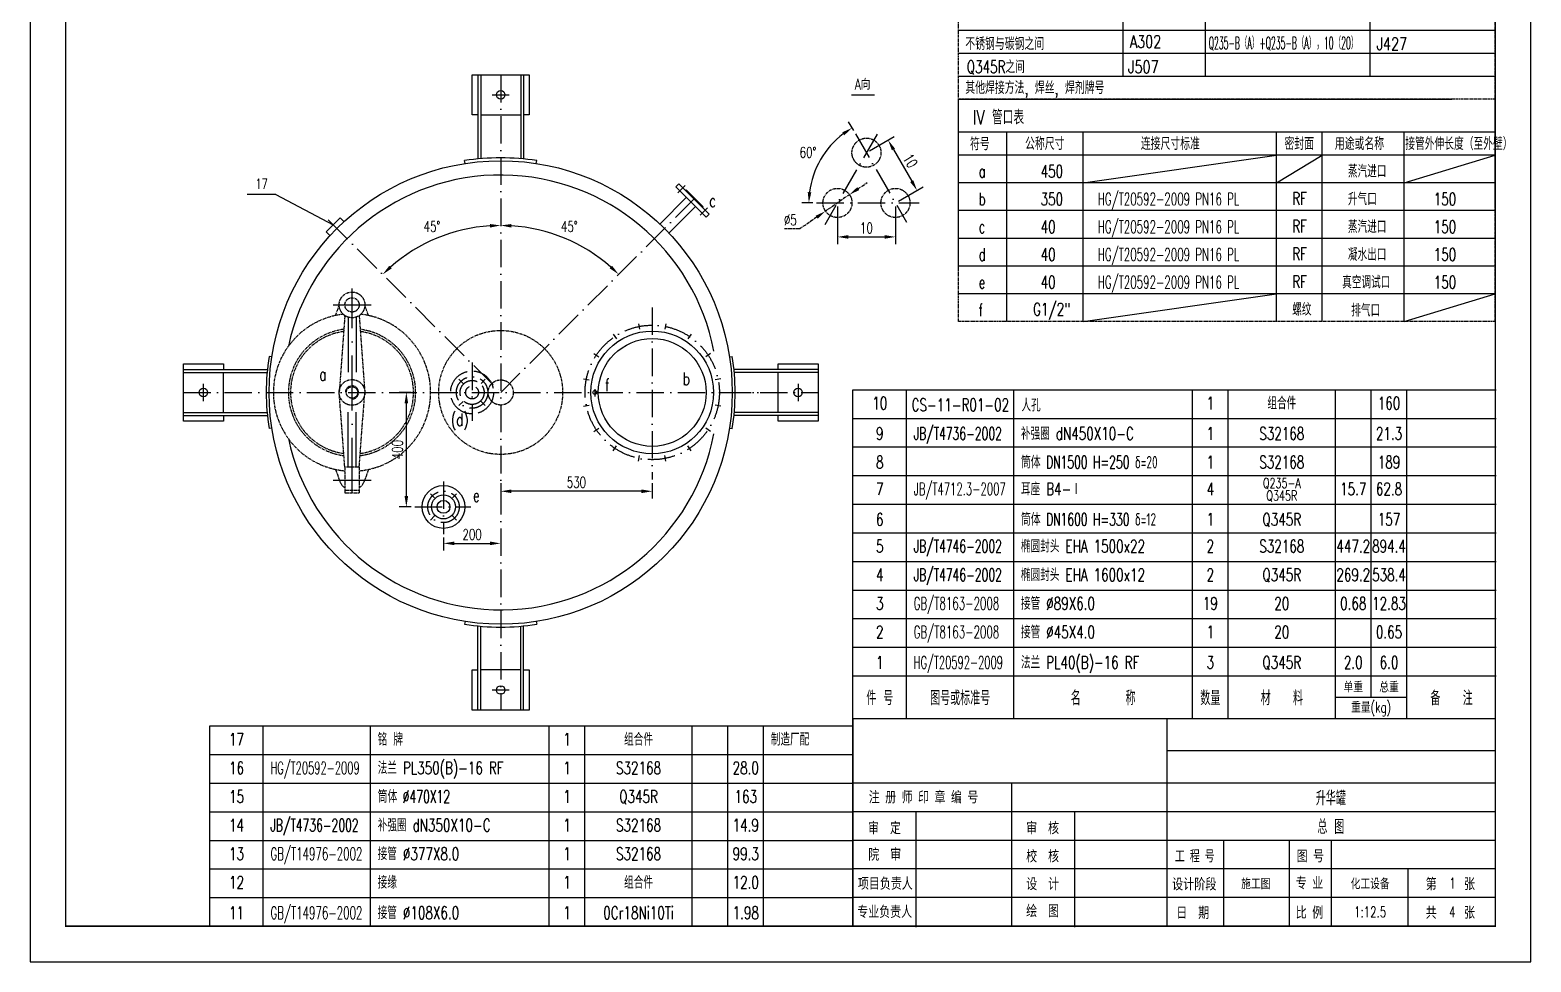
# Model space of a CAD drawing. Extents: x 16951 to 22201, y 5776 to 13201.
# Drawn here: x 16951 to 22201, y 5776 to 9033 of the extents above; entities that cross this region are included whole.
import ezdxf
from ezdxf.enums import TextEntityAlignment as Align

# ---------------------------------------------------------------- set-up
doc = ezdxf.new("R2010")
doc.units = 0
doc.header["$LTSCALE"] = 8
for name, pattern in [('ACAD_ISO02W100', [15, 12, -3]), ('ACAD_ISO10W100', [18, 12, -3, 0, -3]), ('CENTER', [2, 1.25, -0.25, 0.25, -0.25])]:
    doc.linetypes.add(name, pattern=pattern)
for name, color, linetype in [('1', 1, 'Continuous'), ('2', 7, 'CENTER'), ('HGJX', 2, 'CENTER'), ('K1', 4, 'Continuous'), ('sb', 1, 'Continuous'), ('tank', 1, 'Continuous'), ('tankx', 2, 'ACAD_ISO10W100'), ('tanky', 7, 'Continuous')]:
    doc.layers.add(name, color=color, linetype=linetype)
doc.styles.add('hzfs', font='simplex.shx', dxfattribs={"width": 0.7, "bigfont": 'hzfs.shx'})
doc.styles.add('ST', font='', dxfattribs={"width": 0.75})
doc.styles.get('ST').set_extended_font_data('SimSun')
doc.dimstyles.new('PVCAD$0', dxfattribs={"dimscale": 15, "dimtxt": 3, "dimasz": 3, "dimexe": 2, "dimexo": 1, "dimgap": 1, "dimtad": 1, "dimdec": 0, "dimzin": 0, "dimdsep": 46, "dimtxsty": 'hzfs', "dimcen": 2.5, "dimclrd": 4, "dimclre": 4, "dimadec": 0, "dimazin": 0, "dimtfac": 1, "dimtmove": 0, "dimatfit": 0, "dimfxl": 1, "dimarcsym": 0})
doc.dimstyles.new('PVCAD$2', dxfattribs={"dimscale": 15, "dimtxt": 3, "dimasz": 3, "dimexe": 2, "dimexo": 1, "dimgap": 1, "dimtad": 2, "dimtih": 1, "dimdec": 0, "dimzin": 0, "dimdsep": 46, "dimtxsty": 'hzfs', "dimcen": 2.5, "dimclrd": 4, "dimclre": 4, "dimadec": 0, "dimazin": 0, "dimtfac": 1, "dimtmove": 0, "dimatfit": 0, "dimfxl": 1, "dimarcsym": 0})
doc.dimstyles.new('PVCAD$3', dxfattribs={"dimscale": 15, "dimtxt": 3, "dimasz": 3, "dimexe": 2, "dimexo": 1, "dimgap": 1, "dimtad": 1, "dimtoh": 1, "dimdec": 0, "dimzin": 0, "dimdsep": 46, "dimtxsty": 'hzfs', "dimcen": 2.5, "dimclrd": 4, "dimclre": 4, "dimadec": 0, "dimazin": 0, "dimtfac": 1, "dimtmove": 0, "dimatfit": 0, "dimfxl": 1, "dimarcsym": 0})

# ---------------------------------------------------------------- blocks, each defined once
blk = doc.blocks.new('*D192')
at = {"color": 4, "lineweight": -2}
for p, q in [((18396.8, 7259.2), (18396.8, 7214.2)), ((18596.8, 7259.2), (18596.8, 7214.2)), ((18434.3, 7239.2), (18559.3, 7239.2))]:
    blk.add_line(p, q, dxfattribs=at)
at = {"color": 4}
for points in [[(18434.3, 7245.5), (18434.3, 7233), (18396.8, 7239.2)], [(18559.3, 7245.5), (18559.3, 7233), (18596.8, 7239.2)]]:
    blk.add_solid(points, dxfattribs=at)
at = {"layer": 'Defpoints', "color": 0}
for p in [(18396.8, 7271.7), (18596.8, 7271.7), (18596.8, 7239.2)]:
    blk.add_point(p, dxfattribs=at)
at = {"color": 0, "insert": (18496.8, 7270.5), "char_height": 37.5, "attachment_point": 5, "style": 'hzfs'}
blk.add_mtext('200', dxfattribs=at)
blk = doc.blocks.new('*D193')
at = {"color": 4, "lineweight": -2}
for p, q in [((18283.6, 7766.7), (18241.8, 7766.7)), ((18266.8, 7404.2), (18266.8, 7729.2)), ((18283.6, 7366.7), (18241.8, 7366.7))]:
    blk.add_line(p, q, dxfattribs=at)
at = {"color": 4}
for points in [[(18260.6, 7729.2), (18273.1, 7729.2), (18266.8, 7766.7)], [(18260.6, 7404.2), (18273.1, 7404.2), (18266.8, 7366.7)]]:
    blk.add_solid(points, dxfattribs=at)
at = {"layer": 'Defpoints', "color": 0}
for p in [(18266.8, 7766.7), (18296.1, 7766.7), (18296.1, 7366.7)]:
    blk.add_point(p, dxfattribs=at)
at = {"color": 0, "insert": (18235.6, 7566.7), "char_height": 37.5, "attachment_point": 5, "rotation": 90, "style": 'hzfs'}
blk.add_mtext('400', dxfattribs=at)
blk = doc.blocks.new('*D194')
at = {"color": 4, "lineweight": -2}
for p, q in [((18596.8, 7449.7), (18596.8, 7396.3)), ((19089.3, 7421.3), (18634.3, 7421.3)), ((19126.8, 7449.7), (19126.8, 7396.3))]:
    blk.add_line(p, q, dxfattribs=at)
at = {"color": 4}
for points in [[(18634.3, 7427.5), (18634.3, 7415), (18596.8, 7421.3)], [(19089.3, 7427.5), (19089.3, 7415), (19126.8, 7421.3)]]:
    blk.add_solid(points, dxfattribs=at)
at = {"layer": 'Defpoints', "color": 0}
for p in [(18596.8, 7462.2), (19126.8, 7462.2), (18596.8, 7421.3)]:
    blk.add_point(p, dxfattribs=at)
at = {"color": 0, "insert": (18861.8, 7452.5), "char_height": 37.5, "attachment_point": 5, "style": 'hzfs'}
blk.add_mtext('530', dxfattribs=at)
blk = doc.blocks.new('*D195')
at = {"color": 4, "lineweight": -2}
blk.add_arc((18596.8, 7766.7), 583.6, 48.682, 86.318, dxfattribs=at)
at = {"color": 4}
for points in [[(18634.1, 8342.9), (18634.5, 8355.4), (18596.8, 8350.4)], [(18986.4, 8209.6), (18977.9, 8200.5), (19009.5, 8179.4)]]:
    blk.add_solid(points, dxfattribs=at)
at = {"layer": 'Defpoints', "color": 0}
for p in [(18596.8, 8876.7), (19275.6, 8445.5), (18888.6, 8272.2), (18596.8, 7766.7), (18596.8, 6656.7)]:
    blk.add_point(p, dxfattribs=at)
at = {"color": 0, "insert": (18837.1, 8346.7), "char_height": 37.5, "attachment_point": 5, "style": 'hzfs'}
blk.add_mtext('45°', dxfattribs=at)
blk = doc.blocks.new('*D202')
at = {"color": 4, "lineweight": -2}
blk.add_arc((18596.8, 7766.7), 583.6, 93.682, 131.318, dxfattribs=at)
at = {"color": 4}
for points in [[(18559.1, 8355.4), (18559.5, 8342.9), (18596.8, 8350.4)], [(18215.8, 8200.5), (18207.2, 8209.6), (18184.1, 8179.4)]]:
    blk.add_solid(points, dxfattribs=at)
at = {"layer": 'Defpoints', "color": 0}
for p in [(18596.8, 8876.7), (17993.4, 8370.1), (18445.8, 8330.5), (18596.8, 7766.7), (18596.8, 6656.7)]:
    blk.add_point(p, dxfattribs=at)
at = {"color": 0, "insert": (18356.6, 8346.7), "char_height": 37.5, "attachment_point": 5, "style": 'hzfs'}
blk.add_mtext('45°', dxfattribs=at)
blk = doc.blocks.new('*D218')
at = {"layer": '2', "color": 4, "lineweight": -2}
for p, q in [((19816.6, 8457.9), (19732.9, 8400.3)), ((19847.5, 8479.1), (19878.4, 8500.3)), ((19702, 8379.1), (19643.1, 8338.7)), ((19643.1, 8338.7), (19589.4, 8338.7))]:
    blk.add_line(p, q, dxfattribs=at)
at = {"layer": '2', "color": 4}
for points in [[(19844, 8484.3), (19851.1, 8474), (19816.6, 8457.9)], [(19698.4, 8384.3), (19705.5, 8374), (19732.9, 8400.3)]]:
    blk.add_solid(points, dxfattribs=at)
at = {"layer": 'Defpoints', "color": 0}
for p in [(19816.6, 8457.9), (19732.9, 8400.3)]:
    blk.add_point(p, dxfattribs=at)
at = {"layer": '2', "color": 0, "insert": (19610, 8369.9), "char_height": 37.5, "attachment_point": 5, "style": 'hzfs'}
blk.add_mtext('%%c5', dxfattribs=at)
blk = doc.blocks.new('*D219')
at = {"color": 4, "lineweight": -2}
for p, q in [((19774.8, 8416.6), (19774.8, 8285.3)), ((19977.6, 8416.6), (19977.6, 8285.3)), ((19812.3, 8310.3), (19940.1, 8310.3))]:
    blk.add_line(p, q, dxfattribs=at)
at = {"color": 4}
for points in [[(19812.3, 8316.5), (19812.3, 8304), (19774.8, 8310.3)], [(19940.1, 8316.5), (19940.1, 8304), (19977.6, 8310.3)]]:
    blk.add_solid(points, dxfattribs=at)
at = {"layer": 'Defpoints', "color": 0}
for p in [(19774.8, 8429.1), (19977.6, 8429.1), (19977.6, 8310.3)]:
    blk.add_point(p, dxfattribs=at)
at = {"color": 0, "insert": (19876.2, 8341.5), "char_height": 37.5, "attachment_point": 5, "style": 'hzfs'}
blk.add_mtext('10', dxfattribs=at)
blk = doc.blocks.new('*D220')
at = {"color": 4, "lineweight": -2}
for p, q in [((19887, 8611), (19973.5, 8661)), ((19970.6, 8616), (20034.5, 8505.3)), ((19988.4, 8435.4), (20074.9, 8485.3))]:
    blk.add_line(p, q, dxfattribs=at)
at = {"color": 4}
for points in [[(19976, 8619.1), (19965.2, 8612.9), (19951.9, 8648.5)], [(20039.9, 8508.4), (20029.1, 8502.1), (20053.3, 8472.8)]]:
    blk.add_solid(points, dxfattribs=at)
at = {"layer": 'Defpoints', "color": 0}
for p in [(19876.2, 8604.8), (20053.3, 8472.8), (19977.6, 8429.1)]:
    blk.add_point(p, dxfattribs=at)
at = {"color": 0, "insert": (20029.6, 8576.2), "char_height": 37.5, "attachment_point": 5, "rotation": 300, "style": 'hzfs'}
blk.add_mtext('10', dxfattribs=at)
blk = doc.blocks.new('*D221')
at = {"color": 4, "lineweight": -2}
for p, q in [((19831.7, 8681.9), (19813.7, 8713)), ((19689.1, 8429.1), (19649.7, 8429.1))]:
    blk.add_line(p, q, dxfattribs=at)
blk.add_arc((19977.6, 8429.1), 302.9, 127.099, 172.901, dxfattribs=at)
at = {"color": 4}
for points in [[(19791.5, 8675.9), (19798.4, 8665.4), (19826.2, 8691.4)], [(19683.3, 8466.1), (19670.8, 8466.9), (19674.7, 8429.1)]]:
    blk.add_solid(points, dxfattribs=at)
at = {"layer": 'Defpoints', "color": 0}
for p in [(19837.9, 8671), (19745.6, 8623.8), (19701.6, 8429.1), (20060.7, 8429.1), (20016.5, 8361.6)]:
    blk.add_point(p, dxfattribs=at)
at = {"color": 0, "insert": (19671.8, 8605.7), "char_height": 37.5, "attachment_point": 5, "style": 'hzfs'}
blk.add_mtext('60°', dxfattribs=at)

msp = doc.modelspace()

# ---------------------------------------------------------------- linework, layer by layer
for p, q in [((16950.5, 13201.2), (16950.5, 5776.2)), ((22200.5, 5776.2), (22200.5, 13201.2)), ((20773.2, 9194.4), (20773.2, 8872.2)), ((21061, 9194.4), (21061, 8872.2)), ((21636.4, 9194.4), (21636.4, 8872.2)), ((19823.7, 8807.4), (19903.9, 8807.4)), ((20633.9, 8499), (21309.9, 8596)), ((21309.9, 8499), (21469.8, 8596)), ((21757.4, 8499), (22075.5, 8596)), ((17810.5, 8458.8), (18011.3, 8352.3)), ((20633.9, 8014.5), (21309.9, 8111.4)), ((21757.4, 8014.5), (22075.5, 8111.4)), ((18926.3, 7778.5), (18926.3, 7752.1)), ((22075.5, 6513.7), (20927.6, 6513.7)), ((22075.5, 6401.2), (19829, 6401.2)), ((22075.5, 6301.2), (19829, 6301.2)), ((22075.5, 6201.2), (19829, 6201.2)), ((21502.1, 6201.2), (21502.1, 5901.2)), ((22075.5, 6101.2), (19829, 6101.2)), ((22075.5, 6001.2), (19829, 6001.2)), ((16950.5, 5776.2), (22200.5, 5776.2))]:
    msp.add_line(p, q)
at = {"color": 7}
for p, q in [((20927.6, 5901.2), (20927.6, 6626.2)), ((20384.2, 5901.2), (20384.2, 6401.2)), ((20050.3, 5898.2), (20050.3, 6301.2)), ((20605.4, 5898.2), (20605.4, 6301.2)), ((21126.2, 5901.2), (21126.2, 6201.2)), ((21355.9, 5901.2), (21355.9, 6201.2)), ((21770.4, 5901.2), (21770.4, 6101.2))]:
    msp.add_line(p, q, dxfattribs=at)
msp.add_lwpolyline([(18000, 8314.3), (17986.6, 8327.7), (18035.9, 8376.9), (18049.2, 8363.6)])
msp.add_circle((18926.3, 7766.7), 6.78)
at = {"layer": '1', "color": 7}
for p, q in [((20197.8, 9033.3), (22075.5, 9033.3)), ((20197.8, 8952.7), (22075.5, 8952.7)), ((20197.8, 8872.2), (21924.1, 8872.2)), ((20197.8, 8872.2), (22075.5, 8872.2)), ((20197.8, 8791.6), (21924.1, 8791.6)), ((22075.5, 8676.5), (20197.8, 8676.5)), ((20367.4, 8014.5), (20367.4, 8676.5)), ((20633.9, 8014.5), (20633.9, 8676.5)), ((21309.9, 8014.5), (21309.9, 8676.5)), ((21469.8, 8014.5), (21469.8, 8676.5)), ((21757.4, 8014.5), (21757.4, 8676.5)), ((22075.5, 8596), (20197.8, 8596)), ((22075.5, 8499), (20197.8, 8499)), ((22075.5, 8402.1), (20197.8, 8402.1)), ((22075.5, 8305.2), (20197.8, 8305.2)), ((22075.5, 8208.3), (20197.8, 8208.3)), ((22075.5, 8111.4), (20197.8, 8111.4))]:
    msp.add_line(p, q, dxfattribs=at)
at = {"layer": '2'}
for p, q in [((20197.8, 8191.9), (20197.8, 12888.7)), ((22075.5, 8411.8), (22075.5, 12888.7)), ((22075.5, 8791.6), (20197.8, 8791.6)), ((20197.8, 8273.7), (20197.8, 8791.6)), ((20197.8, 8014.5), (20197.8, 8791.6)), ((22075.5, 8014.5), (22075.5, 8791.6)), ((18018.9, 8035.6), (18031.9, 8070.8)), ((18134.7, 8035.6), (18121.8, 8070.8)), ((18051.6, 8032.4), (18031.8, 7766.7)), ((18102.1, 8032.4), (18121.8, 7766.7)), ((22075.5, 8014.5), (20197.8, 8014.5)), ((18051.8, 7505.7), (18031.8, 7766.7)), ((18101.8, 7505.7), (18121.8, 7766.7)), ((18018.9, 7497.9), (18034.6, 7455.3)), ((18101.8, 7505.7), (18051.8, 7505.7)), ((18051.8, 7505.7), (18051.8, 7415.7)), ((18101.8, 7505.7), (18101.8, 7415.7)), ((18134.7, 7497.9), (18119.1, 7455.3)), ((18051.8, 7425.7), (18101.8, 7425.7)), ((18051.8, 7415.7), (18101.8, 7415.7))]:
    msp.add_line(p, q, dxfattribs=at)
at = {"layer": '2', "color": 0, "linetype": 'ACAD_ISO02W100', "ltscale": 2}
for p, q in [((18062.8, 8029.9), (18062.8, 7809.5)), ((18090.8, 8029.9), (18090.8, 7809.5)), ((18062.8, 7505.7), (18062.8, 7723.9)), ((18090.8, 7505.7), (18090.8, 7723.9))]:
    msp.add_line(p, q, dxfattribs=at)
at = {"layer": '2'}
for centre, radius in [((19876.2, 8604.8), 50.8), ((19774.8, 8429.1), 50.8), ((19977.6, 8429.1), 50.8), ((18076.8, 8072.7), 45), ((18076.8, 8072.7), 25), ((18596.8, 7766.7), 216.7), ((18076.8, 7766.7), 45), ((18076.8, 7766.7), 20), ((18596.8, 7766.7), 44)]:
    msp.add_circle(centre, radius, dxfattribs=at)
for centre, radius, start, end in [((18076.8, 7766.7), 275, 96.4461, 264.7841), ((18046.6, 8032.9), 5, 354.8884, 52.7925), ((18076.8, 7766.7), 275, 275.2159, 83.5539), ((18107.1, 8032.9), 5, 127.2075, 185.1116), ((18076.8, 7766.7), 222.5, 97.3864, 262.7481), ((18076.8, 7766.7), 222.5, 277.2519, 82.6136), ((18076.8, 7766.7), 215, 97.7983, 262.3363), ((18076.8, 7766.7), 215, 277.6637, 82.2017), ((18076.8, 7470.7), 45, 200.0946, 236.251), ((18076.8, 7470.7), 45, 303.749, 339.9054)]:
    msp.add_arc(centre, radius, start, end, dxfattribs=at)
at = {"layer": '2', "color": 0}
msp.add_arc((18076.8, 7766.7), 23, 270, 180, dxfattribs=at)
at = {"layer": 'HGJX', "linetype": 'ACAD_ISO10W100', "ltscale": 2}
for p, q in [((18076.8, 7415.7), (18076.8, 8130.6)), ((18011, 8072.7), (18143.6, 8072.7)), ((18011, 7460.7), (18143.6, 7460.7))]:
    msp.add_line(p, q, dxfattribs=at)
at = {"layer": 'K1', "color": 7}
msp.add_line((19829, 5901.2), (19829, 6626.2), dxfattribs=at)
at = {"layer": 'K1', "const_width": 5}
msp.add_lwpolyline([(22075.5, 5901.2), (22075.5, 12888.7), (17075.5, 12888.7), (17075.5, 5901.2)], close=True, dxfattribs=at)
at = {"layer": 'K1', "color": 7}
for points in [[(22075.5, 6626.2, 5, 5, 0), (19829, 6626.2, 5, 5, 0), (19829, 5901.2, 5, 5, 0)], [(22075.5, 6626.2, 5, 5, 0), (22075.5, 5901.2, 5, 5, 0)], [(22075.5, 5901.2, 5, 5, 0), (19829, 5901.2, 5, 5, 0)]]:
    msp.add_lwpolyline(points, format="xyseb", dxfattribs=at)
at = {"layer": 'sb'}
msp.add_circle((18596.8, 7766.7), 810, dxfattribs=at)
at = {"layer": 'tank'}
for p, q in [((18516.8, 8876.7), (18516.8, 8582.8)), ((18526.8, 8876.7), (18526.8, 8583.7)), ((18666.8, 8876.7), (18666.8, 8583.7)), ((18676.8, 8876.7), (18676.8, 8582.8)), ((18526.8, 8736.7), (18666.8, 8736.7)), ((18472.3, 8567.1), (18470.8, 8577)), ((18721.3, 8567.1), (18722.9, 8577)), ((19209.9, 8485.8), (19219.8, 8495.7)), ((19316, 8379.8), (19209.9, 8485.8)), ((19219.8, 8495.7), (19325.9, 8389.7)), ((19243.1, 8472.4), (19246, 8475.2)), ((19246, 8475.2), (19305.3, 8415.8)), ((19247, 8448.7), (19153.5, 8355.2)), ((19278.8, 8416.9), (19185.3, 8323.3)), ((19305.3, 8415.8), (19302.5, 8413)), ((19325.9, 8389.7), (19316, 8379.8)), ((17796.5, 7891.2), (17786.6, 7892.8)), ((19397.2, 7891.2), (19407.1, 7892.8)), ((17486.8, 7846.7), (17780.7, 7846.7)), ((17486.8, 7836.7), (17779.8, 7836.7)), ((17626.8, 7696.7), (17626.8, 7836.7)), ((19706.8, 7846.7), (19412.9, 7846.7)), ((19706.8, 7836.7), (19413.8, 7836.7)), ((19566.8, 7696.7), (19566.8, 7836.7)), ((19829, 6626.2), (19829, 7776.2)), ((17486.8, 7696.7), (17779.8, 7696.7)), ((17486.8, 7686.7), (17780.7, 7686.7)), ((19706.8, 7686.7), (19412.9, 7686.7)), ((19706.8, 7696.7), (19413.8, 7696.7)), ((17796.5, 7642.2), (17786.6, 7640.7)), ((19397.2, 7642.2), (19407.1, 7640.7)), ((18472.3, 6966.3), (18470.8, 6956.5)), ((18516.8, 6656.7), (18516.8, 6950.6)), ((18526.8, 6656.7), (18526.8, 6949.7)), ((18666.8, 6656.7), (18666.8, 6949.7)), ((18676.8, 6656.7), (18676.8, 6950.6)), ((18721.3, 6966.3), (18722.9, 6956.5)), ((18666.8, 6796.7), (18526.8, 6796.7)), ((17579, 5901.2), (17579, 6601.2)), ((17579, 6601.2), (19829, 6601.2))]:
    msp.add_line(p, q, dxfattribs=at)
for points in [[(18516.8, 8736.7), (18496.8, 8736.7), (18496.8, 8876.7), (18696.8, 8876.7), (18696.8, 8736.7), (18676.8, 8736.7)], [(17626.8, 7686.7), (17626.8, 7666.7), (17486.8, 7666.7), (17486.8, 7866.7), (17626.8, 7866.7), (17626.8, 7846.7)], [(19566.8, 7846.7), (19566.8, 7866.7), (19706.8, 7866.7), (19706.8, 7666.7), (19566.8, 7666.7), (19566.8, 7686.7)], [(18676.8, 6796.7), (18696.8, 6796.7), (18696.8, 6656.7), (18496.8, 6656.7), (18496.8, 6796.7), (18516.8, 6796.7)]]:
    msp.add_lwpolyline(points, dxfattribs=at)
for centre, radius in [((18596.8, 8806.7), 15), ((19126.8, 7766.7), 214.5), ((19126.8, 7766.7), 188.5), ((17556.8, 7766.7), 15), ((19636.8, 7766.7), 15), ((18396.8, 7366.7), 75), ((18396.8, 7366.7), 42), ((18396.8, 7366.7), 22.5), ((18596.8, 6726.7), 15)]:
    msp.add_circle(centre, radius, dxfattribs=at)
at = {"layer": 'tank', "color": 0, "linetype": 'ACAD_ISO02W100'}
for radius in [75, 42, 22.5]:
    msp.add_circle((18496.8, 7766.7), radius, dxfattribs=at)
at = {"layer": 'tank'}
for radius, start, end in [(820, 81.1581, 98.8419), (760, 10.9622, 167.7403), (820, 171.1581, 188.8419), (820, 351.1581, 8.8419), (760, 192.2597, 349.0378), (820, 261.1581, 278.8419)]:
    msp.add_arc((18596.8, 7766.7), radius, start, end, dxfattribs=at)
at = {"layer": 'tankx'}
for p, q in [((18596.8, 8876.7), (18596.8, 6656.7)), ((18566.8, 8806.7), (18626.8, 8806.7)), ((19913.6, 8669.6), (19730.8, 8352.9)), ((19837.9, 8671), (20016.5, 8361.6)), ((19217, 8464.6), (19242.4, 8490.1)), ((19275.6, 8445.5), (18596.8, 7766.7)), ((19294.7, 8386.8), (19320.2, 8412.3)), ((19701.6, 8429.1), (20060.7, 8429.1)), ((17993.4, 8370.1), (18596.8, 7766.7)), ((19126.8, 8064.1), (19126.8, 7462.2)), ((19079, 8007), (19082.9, 7987.4)), ((19174.6, 8007), (19170.7, 7987.4)), ((18990.7, 7970.4), (19001.8, 7953.8)), ((19262.9, 7970.4), (19251.8, 7953.8)), ((18923.1, 7902.8), (18939.7, 7891.7)), ((19330.5, 7902.8), (19313.9, 7891.7)), ((18496.8, 7871.1), (18496.8, 7667.7)), ((17556.8, 7736.7), (17556.8, 7796.7)), ((18450.9, 7812.7), (18465, 7798.5)), ((18542.8, 7812.7), (18528.6, 7798.5)), ((18886.5, 7814.5), (18906.2, 7810.6)), ((19367.1, 7814.5), (19347.5, 7810.6)), ((19636.8, 7796.7), (19636.8, 7736.7)), ((17486.8, 7766.7), (19706.8, 7766.7)), ((18450.9, 7720.8), (18465, 7734.9)), ((18542.8, 7720.8), (18528.6, 7734.9)), ((18886.5, 7718.9), (18906.2, 7722.8)), ((19367.1, 7718.9), (19347.5, 7722.8)), ((19376.8, 7766.7), (19586.8, 7766.7)), ((18923.1, 7630.6), (18939.7, 7641.7)), ((19330.5, 7630.6), (19313.9, 7641.7)), ((18990.7, 7563), (19001.8, 7579.6)), ((19262.9, 7563), (19251.8, 7579.6)), ((19079, 7526.4), (19082.9, 7546)), ((19174.6, 7526.4), (19170.7, 7546)), ((18396.8, 7455.7), (18396.8, 7271.7)), ((18350.9, 7412.7), (18365, 7398.5)), ((18442.8, 7412.7), (18428.6, 7398.5)), ((18296.1, 7366.7), (18492.2, 7366.7)), ((18350.9, 7320.8), (18365, 7334.9)), ((18442.8, 7320.8), (18428.6, 7334.9)), ((18626.8, 6726.7), (18566.8, 6726.7))]:
    msp.add_line(p, q, dxfattribs=at)
for centre, radius in [((19126.8, 7766.7), 235), ((18496.8, 7766.7), 55), ((18396.8, 7366.7), 55)]:
    msp.add_circle(centre, radius, dxfattribs=at)
at = {"layer": 'tanky'}
for p, q in [((17810.5, 8458.8), (17710.5, 8458.8)), ((19829, 7776.2), (22079, 7776.2)), ((20016.5, 6626.2), (20016.5, 7776.2)), ((20391.5, 6626.2), (20391.5, 7776.2)), ((21016.5, 6626.2), (21016.5, 7776.2)), ((21141.5, 6626.2), (21141.5, 7776.2)), ((21516.5, 6626.2), (21516.5, 7776.2)), ((21641.5, 6701.2), (21641.5, 7776.2)), ((21766.5, 6626.2), (21766.5, 7776.2)), ((19829, 7676.2), (22079, 7676.2)), ((19829, 7576.2), (22079, 7576.2)), ((19829, 7476.2), (22079, 7476.2)), ((19829, 7376.2), (22079, 7376.2)), ((19829, 7276.2), (22079, 7276.2)), ((19829, 7176.2), (22079, 7176.2)), ((19829, 7076.2), (22079, 7076.2)), ((19829, 6976.2), (22079, 6976.2)), ((19829, 6876.2), (22079, 6876.2)), ((19829, 6776.2), (22079, 6776.2)), ((21516.5, 6701.2), (21766.5, 6701.2)), ((17766.5, 5901.2), (17766.5, 6601.2)), ((18141.5, 5901.2), (18141.5, 6601.2)), ((18766.5, 5901.2), (18766.5, 6601.2)), ((18891.5, 5901.2), (18891.5, 6601.2)), ((19266.5, 5901.2), (19266.5, 6601.2)), ((19391.5, 5901.2), (19391.5, 6601.2)), ((19516.5, 5901.2), (19516.5, 6601.2)), ((17579, 6501.2), (19829, 6501.2)), ((17579, 6401.2), (19829, 6401.2)), ((17579, 6301.2), (19829, 6301.2)), ((17579, 6201.2), (19829, 6201.2)), ((17579, 6101.2), (19829, 6101.2)), ((17579, 6001.2), (19829, 6001.2))]:
    msp.add_line(p, q, dxfattribs=at)

# ---------------------------------------------------------------- texts
at = {"style": 'hzfs'}
for s, height, width, p in [('不锈钢与碳钢之间', 43.75, 0.75, (20222, 8985.2)), ('A302', 43.75, 0.75, (20797.5, 8993)), ('Q235-B（A）+Q235-B（A），10（20）', 43.75, 0.45, (21073.4, 8988.1)), ('J427', 43.75, 0.75, (21660.6, 8985.2)), ('Q345R之间', 43.75, 0.7, (20227.2, 8904.6)), ('J507', 43.75, 0.75, (20791.3, 8904.6)), ('其他焊接方法, 焊丝, 焊剂牌号', 43.75, 0.75, (20222, 8831.9)), (' IV 管口表', 50, 0.75, (20222, 8728.3)), ('公称尺寸', 43.75, 0.75, (20431.1, 8636.2)), ('连接尺寸标准', 43.75, 0.75, (20835.9, 8636.2)), ('密封面', 43.75, 0.75, (21338.4, 8636.2)), ('用途或名称', 43.75, 0.75, (21514.5, 8636.2)), ('接管外伸长度（至外壁）', 43.75, 0.6, (21760.7, 8636.2)), ('符号', 43.75, 0.75, (20238.3, 8635.2))]:
    msp.add_text(s, height=height, dxfattribs=dict(at, width=width)).set_placement(p, align=Align.MIDDLE_LEFT)
for s, height, style, width, p in [('450', 43.75, 'hzfs', 0.7, (20485.3, 8517.8)), ('蒸汽进口', 43.75, 'hzfs', 0.7, (21560.3, 8517.8)), ('a', 43.8, 'hzfs', 0.7, (20268.3, 8517.8)), ('b', 43.8, 'hzfs', 0.7, (20268.3, 8420.9)), ('350', 43.75, 'hzfs', 0.7, (20485.3, 8420.9)), ('HG/T20592-2009 PN16 PL', 43.75, 'hzfs', 0.6, (20685.3, 8420.9)), ('RF', 43.75, 'hzfs', 0.7, (21365.6, 8422.8)), ('升气口', 43.75, 'hzfs', 0.7, (21560.3, 8420.9)), ('150', 43.75, 'hzfs', 0.7, (21860.3, 8420.9)), ('c', 43.8, 'hzfs', 0.7, (20268.3, 8324)), ('40', 43.75, 'hzfs', 0.7, (20485.3, 8324)), ('HG/T20592-2009 PN16 PL', 43.75, 'hzfs', 0.6, (20685.3, 8324)), ('RF', 43.75, 'hzfs', 0.7, (21365.6, 8325.9)), ('蒸汽进口', 43.75, 'hzfs', 0.7, (21560.3, 8324)), ('150', 43.75, 'hzfs', 0.7, (21860.3, 8324)), ('d', 43.8, 'hzfs', 0.7, (20268.3, 8227)), ('40', 43.75, 'hzfs', 0.7, (20485.3, 8227)), ('HG/T20592-2009 PN16 PL', 43.75, 'hzfs', 0.6, (20685.3, 8227)), ('RF', 43.75, 'hzfs', 0.7, (21365.6, 8229)), ('凝水出口', 43.75, 'hzfs', 0.7, (21560.3, 8227)), ('150', 43.75, 'hzfs', 0.7, (21860.3, 8227)), ('e', 43.8, 'hzfs', 0.7, (20268.3, 8130.1)), ('40', 43.75, 'hzfs', 0.7, (20485.3, 8130.1)), ('HG/T20592-2009 PN16 PL', 43.75, 'hzfs', 0.6, (20685.3, 8130.1)), ('RF', 43.75, 'hzfs', 0.7, (21365.6, 8132.1)), ('真空调试口', 43.75, 'hzfs', 0.7, (21540.2, 8130.1)), ('150', 43.75, 'hzfs', 0.7, (21860.3, 8130.1)), ('G1/2"', 43.75, 'hzfs', 0.7, (20459, 8035.4)), ('f', 43.8, 'hzfs', 0.7, (20268.3, 8033.2)), ('螺纹', 43.75, 'hzfs', 0.7, (21365.6, 8035.2)), ('排气口', 43.75, 'hzfs', 0.7, (21572, 8031.8)), ('JB/T4712.3-2007', 43.75, 'hzfs', 0.59, (20041.5, 7407.4)), ('耳座 B4-Ⅰ', 43.75, 'hzfs', 0.7, (20416.5, 7407.4)), ('JB/T4746-2002', 43.75, 'hzfs', 0.63, (20041.5, 7207.4)), ('椭圆封头 EHA 1500x22', 43.75, 'hzfs', 0.7, (20416.5, 7207.4)), ('JB/T4746-2002', 43.75, 'hzfs', 0.63, (20041.5, 7107.4)), ('椭圆封头 EHA 1600x12', 43.75, 'hzfs', 0.7, (20416.5, 7107.4)), ('GB/T8163-2008', 43.75, 'hzfs', 0.6, (20041.5, 7007.4)), ('接管 %%C89X6.0', 43.75, 'hzfs', 0.7, (20416.5, 7007.4)), ('铭 牌', 43.75, 'hzfs', 0.7, (18166.5, 6532.4)), ('制造厂配', 43.75, 'hzfs', 0.7, (19541.5, 6532.4)), ('HG/T20592-2009', 43.75, 'hzfs', 0.58, (17791.5, 6432.4)), ('法兰 PL350(B)-16 RF', 43.75, 'hzfs', 0.7, (18166.5, 6432.4)), ('筒体 %%C470X12', 43.75, 'hzfs', 0.63, (18166.5, 6332.4)), ('注 册 师 印 章 编 号', 37.5, 'ST', 0.75, (19884.2, 6334.4)), ('JB/T4736-2002', 43.75, 'hzfs', 0.63, (17791.5, 6232.4)), ('补强圈 dN350X10-C', 43.75, 'hzfs', 0.7, (18166.5, 6232.4)), ('审  定', 37.5, 'ST', 0.75, (19881.8, 6226.5)), ('审  核', 37.5, 'ST', 0.75, (20434.8, 6226.4)), ('GB/T14976-2002', 43.75, 'hzfs', 0.6, (17791.5, 6132.4)), ('接管 %%C377X8.0', 43.75, 'hzfs', 0.7, (18166.5, 6132.4)), ('院  审', 37.5, 'ST', 0.75, (19882.6, 6134.1)), ('校  核', 37.5, 'ST', 0.75, (20434.8, 6128)), ('工 程 号', 37.5, 'ST', 0.68, (20955.1, 6128.5)), ('图 号', 37.5, 'ST', 0.75, (21381, 6128.5)), ('接缘', 43.75, 'hzfs', 0.7, (18166.5, 6032.4)), ('项目负责人', 37.5, 'ST', 0.75, (19846.3, 6032.3)), ('设  计', 37.5, 'ST', 0.75, (20434.8, 6031)), ('设计阶段', 37.5, 'ST', 0.76, (20945, 6030.2)), ('专 业', 37.5, 'ST', 0.75, (21377.9, 6034.4)), ('第     张 ', 37.5, 'ST', 0.75, (21832.3, 6031)), ('专业负责人', 37.5, 'ST', 0.75, (19844, 5933.8)), ('绘  图', 37.5, 'ST', 0.75, (20434.9, 5936.7)), ('日  期', 37.5, 'ST', 0.75, (20959.9, 5930.5)), ('比 例', 37.5, 'ST', 0.75, (21378, 5931)), ('共     张', 37.5, 'ST', 0.75, (21832.3, 5931))]:
    msp.add_text(s, height=height, dxfattribs=dict(style=style, width=width)).set_placement(p)
at = {"style": 'hzfs', "width": 0.7}
for s, height, p in [('CS-11-R01-02', 43.75, (20204.7, 7723.2)), ('升华罐', 50, (21500.5, 6351.2)), ('总 图', 50, (21500.5, 6251.2)), ('施工图', 37.5, (21238, 6051.2)), ('化工设备', 37.5, (21638, 6051.2)), ('1', 37.5, (21925.5, 6051.2)), ('1:12.5', 37.5, (21638, 5951.2)), ('4', 37.5, (21925.5, 5951.2))]:
    msp.add_text(s, height=height, dxfattribs=at).set_placement(p, align=Align.MIDDLE)
for s, height, p in [('Q235-A', 35, (21329, 7432.4)), ('7', 43.8, (19922.8, 7407.4)), ('4', 43.8, (21079, 7407.4)), ('Q345R', 35, (21329, 7388.7)), ('15.7', 43.75, (21579, 7407.4)), ('62.8', 43.75, (21704, 7407.4)), ('5', 43.8, (19922.8, 7207.4)), ('2', 43.8, (21079, 7207.4)), ('S32168', 43.75, (21329, 7207.4)), ('447.2', 43.75, (21579, 7207.4)), ('894.4', 43.75, (21704, 7207.4)), ('4', 43.8, (19922.8, 7107.4)), ('2', 43.8, (21079, 7107.4)), ('Q345R', 43.75, (21329, 7107.4)), ('269.2', 43.75, (21579, 7107.4)), ('538.4', 43.75, (21704, 7107.4)), ('3', 43.8, (19922.8, 7007.4)), ('19', 43.75, (21079, 7007.4)), ('20', 43.75, (21329, 7007.4)), ('0.68', 43.75, (21579, 7007.4)), ('12.83', 43.75, (21704, 7007.4)), ('17', 43.75, (17672.8, 6532.4)), ('1', 43.8, (18829, 6532.4)), ('组合件', 43.75, (19079, 6532.4)), ('16', 43.75, (17672.8, 6432.4)), ('1', 43.8, (18829, 6432.4)), ('S32168', 43.75, (19079, 6432.4)), ('28.0', 43.75, (19454, 6432.4)), ('15', 43.75, (17672.8, 6332.4)), ('1', 43.8, (18829, 6332.4)), ('Q345R', 43.75, (19079, 6332.4)), ('163', 43.75, (19454, 6332.4)), ('14', 43.75, (17672.8, 6232.4)), ('1', 43.8, (18829, 6232.4)), ('S32168', 43.75, (19079, 6232.4)), ('14.9', 43.75, (19454, 6232.4)), ('13', 43.75, (17672.8, 6132.4)), ('1', 43.8, (18829, 6132.4)), ('S32168', 43.75, (19079, 6132.4)), ('99.3', 43.75, (19454, 6132.4)), ('12', 43.75, (17672.8, 6032.4)), ('1', 43.8, (18829, 6032.4)), ('组合件', 43.75, (19079, 6032.4)), ('12.0', 43.75, (19454, 6032.4))]:
    msp.add_text(s, height=height, dxfattribs=at).set_placement(p, align=Align.CENTER)
at = {"insert": (19863, 8843.8), "char_height": 37.5, "attachment_point": 5, "style": 'hzfs'}
msp.add_mtext('A向', dxfattribs=at)
at = {"layer": 'tanky', "style": 'hzfs', "width": 0.7}
for s, height, p in [('17', 35, (17760.5, 8478.8)), ('10', 43.75, (19922.8, 7707.4)), ('1', 43.8, (21079, 7707.4)), ('组合件', 43.75, (21329, 7707.4)), ('160', 43.75, (21704, 7707.4)), ('9', 43.8, (19922.8, 7601.2)), ('1', 43.8, (21079, 7601.2)), ('S32168', 43.75, (21329, 7601.2)), ('21.3', 43.75, (21704, 7601.2)), ('8', 43.8, (19922.8, 7501.2)), ('1', 43.8, (21079, 7501.2)), ('S32168', 43.75, (21329, 7501.2)), ('189', 43.75, (21704, 7501.2)), ('6', 43.8, (19922.8, 7301.2)), ('1', 43.8, (21079, 7301.2)), ('Q345R', 43.75, (21329, 7301.2)), ('157', 43.75, (21704, 7301.2)), ('2', 43.8, (19922.8, 6907.4)), ('1', 43.8, (21079, 6907.4)), ('20', 43.75, (21329, 6907.4)), ('0.65', 43.75, (21704, 6907.4)), ('1', 43.8, (19922.8, 6801.2)), ('3', 43.8, (21079, 6801.2)), ('Q345R', 43.75, (21329, 6801.2)), ('2.0', 43.75, (21579, 6801.2)), ('6.0', 43.75, (21704, 6801.2)), ('11', 43.75, (17672.8, 5926.2)), ('1', 43.8, (18829, 5926.2)), ('0Cr18Ni10Ti', 43.75, (19079, 5926.2)), ('1.98', 43.75, (19454, 5926.2))]:
    msp.add_text(s, height=height, dxfattribs=at).set_placement(p, align=Align.CENTER)
for s, height, p in [('c', 43.8, (19337.7, 8437)), ('a', 43.8, (17974.8, 7829.9)), ('b', 43.8, (19246.3, 7814.5)), ('(d)', 43.75, (18453.5, 7668.2)), ('e', 43.8, (18511.8, 7406.7)), ('件 号', 50, (19922.8, 6701.2)), ('图号或标准号', 50, (20204, 6701.2)), ('名      称', 50, (20704, 6701.2)), ('数量', 50, (21079, 6701.2)), ('材   料', 50, (21329, 6701.2)), ('单重', 37.5, (21579, 6738.7)), ('总重', 37.5, (21704, 6738.7)), ('备   注', 50, (21922.8, 6701.2)), ('重量(kg)', 37.5, (21641.5, 6663.7))]:
    msp.add_text(s, height=height, dxfattribs=at).set_placement(p, align=Align.MIDDLE)
at = {"layer": 'tanky', "style": 'hzfs'}
for s, height, width, p in [('f', 43.8, 0.7, (18961.9, 7770.9)), ('人孔 ', 43.75, 0.7, (20418.2, 7700.1)), ('JB/T4736-2002', 43.75, 0.63, (20041.5, 7601.2)), ('补强圈 dN450X10-C', 43.75, 0.7, (20416.5, 7601.2)), ('筒体 DN1500 H=250 δ=20', 43.75, 0.63, (20416.5, 7501.2)), ('筒体 DN1600 H=330 δ=12', 43.75, 0.63, (20416.5, 7301.2)), ('GB/T8163-2008', 43.75, 0.6, (20041.5, 6907.4)), ('接管 %%C45X4.0', 43.75, 0.7, (20416.5, 6907.4)), ('HG/T20592-2009', 43.75, 0.58, (20041.5, 6801.2)), ('法兰 PL40(B)-16 RF', 43.75, 0.7, (20416.5, 6801.2)), ('GB/T14976-2002', 43.75, 0.6, (17791.5, 5926.2)), ('接管 %%C108X6.0', 43.75, 0.7, (18166.5, 5926.2))]:
    msp.add_text(s, height=height, dxfattribs=dict(at, width=width)).set_placement(p)

# ---------------------------------------------------------------- dimensions: what is measured, and where the dimension line sits
for base, line1, line2, picture, middle in [((18445.8, 8330.5), ((18596.8, 8876.7), (18596.8, 6656.7)), ((17993.4, 8370.1), (18596.8, 7766.7)), '*D202', (18356.6, 8346.7)), ((18888.6, 8272.2), ((18596.8, 8876.7), (18596.8, 6656.7)), ((19275.6, 8445.5), (18596.8, 7766.7)), '*D195', (18837.1, 8346.7)), ((19745.6, 8623.8), ((19701.6, 8429.1), (20060.7, 8429.1)), ((19837.9, 8671), (20016.5, 8361.6)), '*D221', (19671.8, 8605.7))]:
    dim = msp.add_angular_dim_2l(base=base, line1=line1, line2=line2, dimstyle='PVCAD$2', override={"dimscale": 12.5})
    dim.commit()
    dim.dimension.update_dxf_attribs({"geometry": picture, "text_midpoint": middle})
dim = msp.add_aligned_dim(p1=(19876.2, 8604.8), p2=(19977.6, 8429.1), distance=87.4, text='10', dimstyle='PVCAD$0', override={"dimscale": 12.5})
dim.commit()
dim.dimension.update_dxf_attribs({"geometry": '*D220', "text_midpoint": (20029.6, 8576.2)})
dim = msp.add_linear_dim(base=(19977.6, 8310.3), p1=(19774.8, 8429.1), p2=(19977.6, 8429.1), text='10', dimstyle='PVCAD$0', override={"dimscale": 12.5})
dim.commit()
dim.dimension.update_dxf_attribs({"geometry": '*D219', "text_midpoint": (19876.2, 8310.3), "dimtype": 160})
dim = msp.add_linear_dim(base=(18266.8, 7766.7), p1=(18296.1, 7366.7), p2=(18296.1, 7766.7), angle=90, dimstyle='PVCAD$0', override={"dimscale": 12.5})
dim.commit()
dim.dimension.update_dxf_attribs({"geometry": '*D193', "text_midpoint": (18235.6, 7566.7)})
for base, p1, p2, picture, middle in [((18596.8, 7421.3), (19126.8, 7462.2), (18596.8, 7462.2), '*D194', (18861.8, 7452.5)), ((18596.8, 7239.2), (18396.8, 7271.7), (18596.8, 7271.7), '*D192', (18496.8, 7270.5))]:
    dim = msp.add_linear_dim(base=base, p1=p1, p2=p2, dimstyle='PVCAD$0', override={"dimscale": 12.5})
    dim.commit()
    dim.dimension.update_dxf_attribs({"geometry": picture, "text_midpoint": middle})
at = {"layer": '2', "color": 0}
dim = msp.add_diameter_dim_2p(p1=(19816.6, 8457.9), p2=(19732.9, 8400.3), text='%%c5', dimstyle='PVCAD$3', override={"dimscale": 12.5}, dxfattribs=at)
dim.commit()
dim.dimension.update_dxf_attribs({"geometry": '*D218', "text_midpoint": (19610, 8338.7), "dimtype": 163})

doc.saveas('drawing.dxf')
